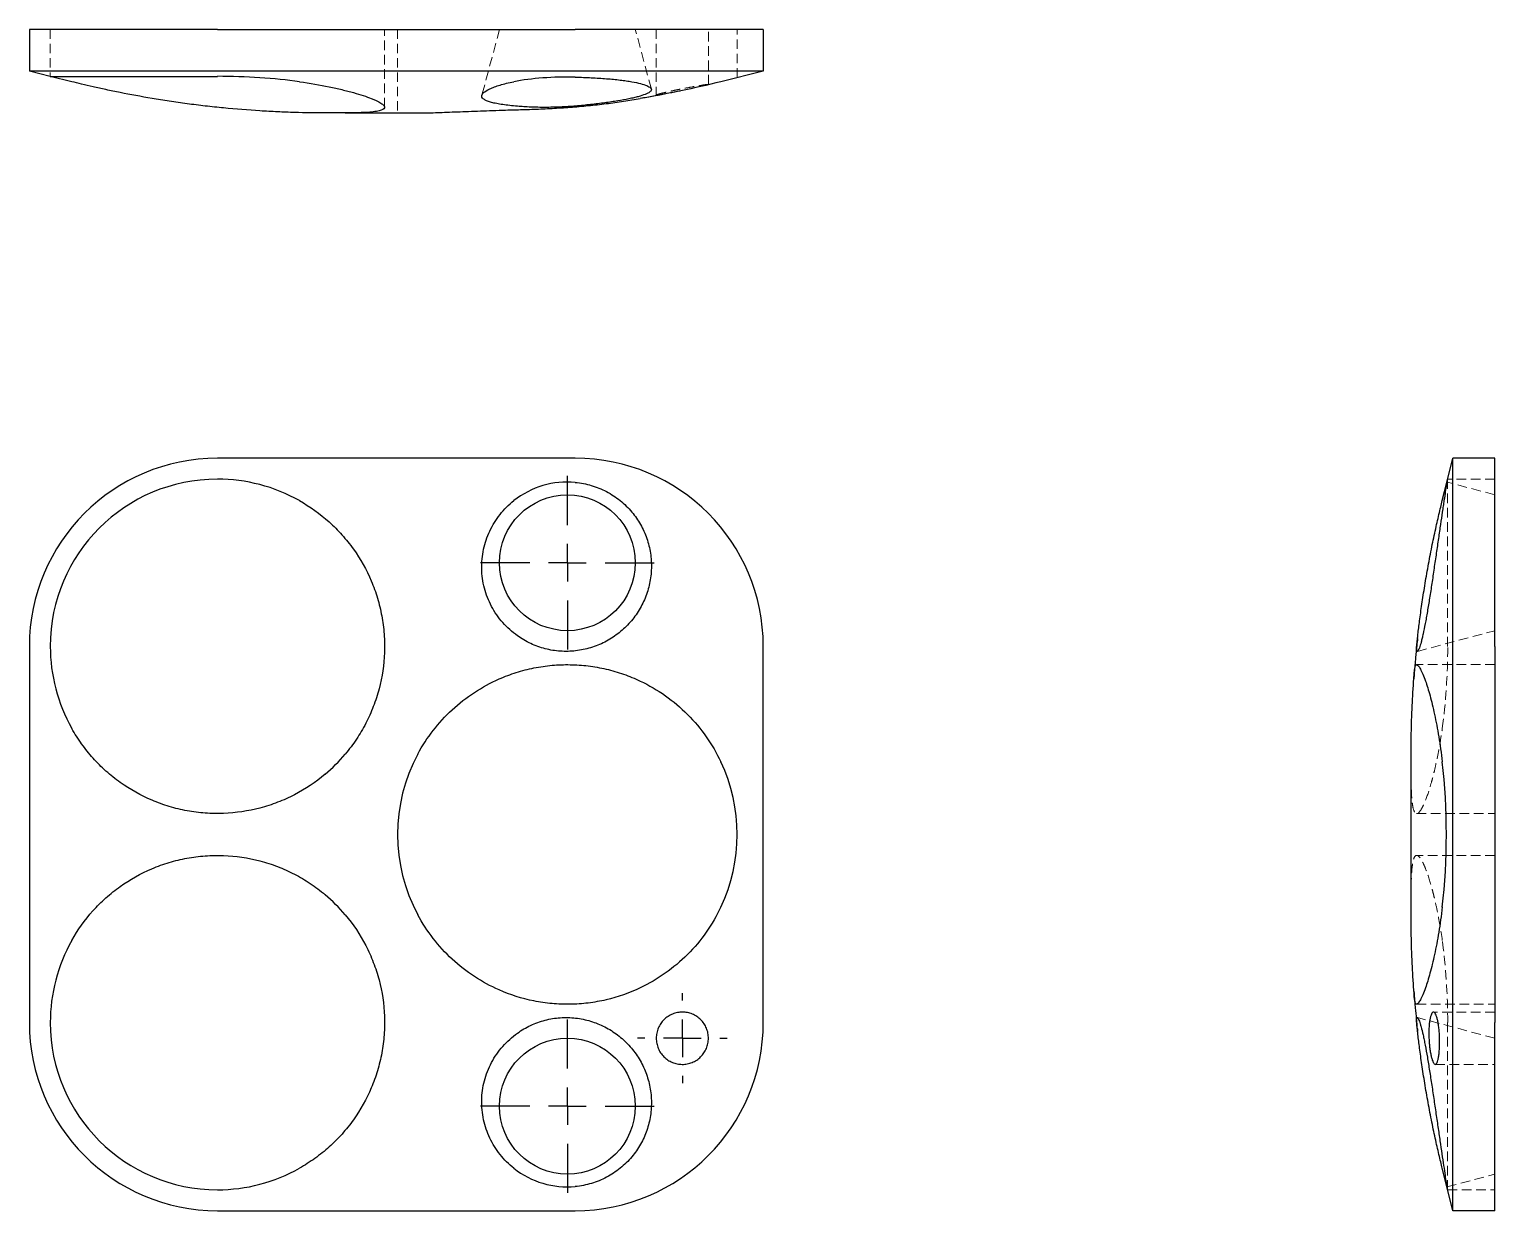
# Model space of a CAD drawing. Header units: millimetres. Extents: x 34 to 229, y 7 to 164.
import ezdxf

# ---------------------------------------------------------------- set-up
doc = ezdxf.new("R2010")
doc.units = ezdxf.units.MM
doc.linetypes.add('HIDDEN', pattern=[1.905, 1.27, -0.635])
doc.layers.add('10', color=7, linetype='Continuous')

# ---------------------------------------------------------------- blocks, each defined once
blk = doc.blocks.new('SW_CENTERMARKSYMBOL_0')
at = {"layer": '10', "color": 0}
for p, q in [((0, 5), (0, 5.97)), ((0, 0), (0, 2.5)), ((-5, 0), (-5.97, 0)), ((0, 0), (-2.5, 0)), ((0, 0), (0, -2.5)), ((0, 0), (2.5, 0)), ((5, 0), (5.97, 0)), ((0, -5), (0, -5.97))]:
    blk.add_line(p, q, dxfattribs=at)
blk = doc.blocks.new('SW_CENTERMARKSYMBOL_1')
at = {"layer": '10', "color": 0}
for p, q in [((0, 5), (0, 11.53)), ((0, 0), (0, 2.5)), ((-5, 0), (-11.53, 0)), ((0, 0), (-2.5, 0)), ((0, 0), (0, -2.5)), ((0, 0), (2.5, 0)), ((5, 0), (11.53, 0)), ((0, -5), (0, -11.53))]:
    blk.add_line(p, q, dxfattribs=at)
blk = doc.blocks.new('SW_CENTERMARKSYMBOL_2')
at = {"layer": '10', "color": 0}
for p, q in [((0, 5), (0, 11.53)), ((0, 0), (0, 2.5)), ((-5, 0), (-11.53, 0)), ((0, 0), (-2.5, 0)), ((0, 0), (0, -2.5)), ((0, 0), (2.5, 0)), ((5, 0), (11.53, 0)), ((0, -5), (0, -11.53))]:
    blk.add_line(p, q, dxfattribs=at)

msp = doc.modelspace()

# ---------------------------------------------------------------- linework, layer by layer
at = {"color": 7, "linetype": 'Continuous', "lineweight": 25}
for p, q in [((34.22, 164), (34.22, 158.45)), ((59.22, 164), (34.22, 164)), ((59.22, 164), (106.78, 164)), ((131.78, 164), (106.78, 164)), ((131.78, 164), (131.78, 158.45)), ((59.22, 158.45), (34.22, 158.45)), ((36.99, 157.75), (34.22, 158.45)), ((106.78, 158.45), (59.22, 158.45)), ((131.78, 158.45), (106.78, 158.45)), ((131.78, 158.45), (126.15, 157.04)), ((36.99, 157.75), (59.22, 157.75)), ((39.85, 157.04), (36.99, 157.75)), ((76.21, 152.89), (73.54, 152.89)), ((76.21, 152.89), (85.86, 152.89)), ((106.78, 107), (59.22, 107)), ((222.65, 103.79), (223.45, 107)), ((223.45, 82), (223.45, 107)), ((229, 107), (223.45, 107)), ((229, 82), (229, 107)), ((222.04, 101.37), (222.65, 103.79)), ((34.22, 82), (34.22, 32)), ((131.78, 32), (131.78, 82)), ((218.63, 81.79), (218.78, 83.4)), ((223.45, 32), (223.45, 82)), ((229, 82), (229, 32)), ((217.89, 46.32), (217.89, 67.68)), ((218.78, 30.6), (218.63, 32.24)), ((223.45, 7), (223.45, 32)), ((229, 7), (229, 32)), ((222.65, 10.21), (222.04, 12.63)), ((223.45, 7), (222.65, 10.21)), ((59.22, 7), (106.78, 7)), ((229, 7), (223.45, 7))]:
    msp.add_line(p, q, dxfattribs=at)
at = {"color": 7, "linetype": 'HIDDEN', "lineweight": 18}
for p, q in [((36.99, 164), (36.99, 157.75)), ((81.44, 153.63), (81.44, 164)), ((83.17, 164), (83.17, 152.89)), ((96.72, 164), (94.37, 155.24)), ((116.9, 156.06), (114.77, 164)), ((117.55, 164), (117.55, 155.26)), ((124.49, 156.67), (124.49, 164)), ((128.31, 157.58), (128.31, 164)), ((116.9, 156.06), (116.9, 156.06)), ((81.44, 153.63), (81.44, 153.63)), ((229, 102.14), (222.66, 103.84)), ((222.75, 82), (222.75, 104.22)), ((229, 104.22), (222.75, 104.22)), ((218.73, 81.33), (229, 84.08)), ((218.37, 78.96), (218.63, 81.79)), ((229, 79.57), (218.63, 79.57)), ((218.63, 59.78), (229, 59.78)), ((229, 54.22), (218.63, 54.22)), ((218.63, 32.24), (218.25, 36.33)), ((218.63, 34.43), (229, 34.43)), ((229, 33.39), (220.86, 33.39)), ((229, 29.92), (218.74, 32.67)), ((222.75, 9.78), (222.75, 32)), ((221.1, 26.44), (229, 26.44)), ((222.66, 10.16), (229, 11.86)), ((222.75, 9.78), (229, 9.78))]:
    msp.add_line(p, q, dxfattribs=at)
at = {"color": 7, "linetype": 'Continuous', "lineweight": 25}
for centre in [(105.74, 93.11), (105.74, 20.89)]:
    msp.add_circle(centre, 9.03, dxfattribs=at)
for centre, radius, start, end in [((59.22, 82), 25, 90, 180), ((106.78, 82), 25, 0, 90), ((59.22, 82), 22.22, 90, 180), ((59.22, 82), 22.22, 60.6261, 90), ((59.22, 82), 22.22, 180, 209.3739), ((59.22, 82), 22.22, 310.1215, 319.8785), ((105.74, 57), 22.57, 151.758, 208.242), ((105.74, 57), 22.57, 334.7137, 25.2863), ((59.22, 32), 22.22, 40.1215, 49.8785), ((59.22, 32), 22.22, 150.6261, 180), ((59.22, 32), 25, 180, 270), ((59.22, 32), 22.22, 180, 270), ((106.78, 32), 25, 270, 0), ((59.22, 32), 22.22, 270, 299.3739)]:
    msp.add_arc(centre, radius, start, end, dxfattribs=at)
for centre, major_axis, ratio, start_param, end_param in [((59.22, 152.2), (22.22, 0), 0.25, 1.058125, 1.570796), ((105.74, 154.78), (11.47, 0), 0.250563, 1.479875, 2.239149), ((105.74, 92.34), (0, 11.5), 0.997754, 6.192264, 6.951538), ((216.94, 57), (0, 22.57), 0.25, 4.27106, 5.153718), ((105.74, 21.66), (0, 11.5), 0.997754, 2.47324, 3.232514)]:
    msp.add_ellipse(centre, major_axis=major_axis, ratio=ratio, start_param=start_param, end_param=end_param, dxfattribs=at)
at = {"color": 7, "linetype": 'HIDDEN', "lineweight": 18}
for centre, start_param, end_param in [((217.2, 82), 4.199718, 4.712389), ((217.2, 32), 4.712389, 5.22506)]:
    msp.add_ellipse(centre, major_axis=(0, 22.22), ratio=0.25, start_param=start_param, end_param=end_param, dxfattribs=at)
at = {"color": 7, "linetype": 'Continuous', "lineweight": 25}
for points, knots in [([(73.54, 152.89), (72.27, 152.89), (70.91, 152.91), (68.74, 152.97), (67.99, 153), (66.45, 153.07), (65.67, 153.11), (63.3, 153.26), (61.69, 153.39), (59.23, 153.63), (58.41, 153.72), (56.79, 153.9), (55.99, 154), (54.39, 154.21), (53.6, 154.33), (52.04, 154.56), (51.27, 154.69), (49.04, 155.06), (47.63, 155.32), (45.98, 155.65), (45.65, 155.72), (45.02, 155.85), (44.71, 155.92), (43.8, 156.11), (43.23, 156.24), (42.16, 156.48), (41.65, 156.6), (40.7, 156.83), (40.25, 156.94), (39.85, 157.04)], [0, 0, 0, 0, 0.125, 0.125, 0.1875, 0.1875, 0.25, 0.25, 0.375, 0.375, 0.4375, 0.4375, 0.5, 0.5, 0.5625, 0.5625, 0.625, 0.625, 0.75, 0.75, 0.78125, 0.78125, 0.8125, 0.8125, 0.875, 0.875, 0.9375, 0.9375, 1, 1, 1, 1]), ([(70.12, 157.04), (71.55, 156.84), (72.86, 156.61), (74.66, 156.24), (75.23, 156.11), (76.05, 155.92), (76.31, 155.85), (76.82, 155.72), (77.06, 155.65), (78.24, 155.33), (79.03, 155.06), (79.82, 154.75), (79.97, 154.69), (80.25, 154.56), (80.38, 154.5), (80.73, 154.33), (80.92, 154.22), (81.21, 154.01), (81.32, 153.9), (81.41, 153.76), (81.43, 153.72), (81.44, 153.63), (81.44, 153.59), (81.36, 153.39), (81.12, 153.26), (80.5, 153.11), (80.24, 153.07), (79.65, 153), (79.32, 152.97), (78.57, 152.93), (78.15, 152.92), (77.24, 152.9), (76.74, 152.89), (76.21, 152.89)], [0, 0, 0, 0, 0.125, 0.125, 0.1875, 0.1875, 0.21875, 0.21875, 0.25, 0.25, 0.375, 0.375, 0.40625, 0.40625, 0.4375, 0.4375, 0.5, 0.5, 0.5625, 0.5625, 0.59375, 0.59375, 0.625, 0.625, 0.75, 0.75, 0.8125, 0.8125, 0.875, 0.875, 0.9375, 0.9375, 1, 1, 1, 1]), ([(99.1, 153.78), (98.37, 153.84), (97.73, 153.91), (96.86, 154.04), (96.59, 154.08), (96.09, 154.18), (95.86, 154.23), (95.45, 154.34), (95.27, 154.4), (94.96, 154.52), (94.82, 154.59), (94.49, 154.79), (94.37, 154.94), (94.35, 155.17), (94.36, 155.25), (94.45, 155.42), (94.51, 155.5), (94.78, 155.75), (95.05, 155.92), (95.61, 156.18), (95.82, 156.26), (96.27, 156.43), (96.52, 156.51), (97.06, 156.67), (97.34, 156.75), (97.96, 156.9), (98.29, 156.97), (98.63, 157.04)], [0, 0, 0, 0, 0.125, 0.125, 0.1875, 0.1875, 0.25, 0.25, 0.3125, 0.3125, 0.375, 0.375, 0.5, 0.5, 0.5625, 0.5625, 0.625, 0.625, 0.75, 0.75, 0.8125, 0.8125, 0.875, 0.875, 0.9375, 0.9375, 1, 1, 1, 1]), ([(114.31, 157.04), (114.75, 156.96), (115.13, 156.88), (115.79, 156.71), (116.07, 156.62), (116.4, 156.48), (116.5, 156.43), (116.66, 156.33), (116.73, 156.29), (116.88, 156.14), (116.92, 156.04), (116.89, 155.84), (116.81, 155.75), (116.6, 155.6), (116.52, 155.55), (116.32, 155.45), (116.2, 155.4), (115.82, 155.25), (115.51, 155.15), (114.97, 155), (114.78, 154.96), (114.37, 154.86), (114.15, 154.81), (113.46, 154.67), (112.96, 154.58), (112.16, 154.44), (111.88, 154.4), (111.31, 154.31), (111.01, 154.27), (110.11, 154.15), (109.48, 154.07), (108.51, 153.96), (108.18, 153.93), (107.51, 153.86), (107.18, 153.83), (106.16, 153.75), (105.49, 153.71), (104.47, 153.66), (104.13, 153.65), (103.45, 153.63), (103.12, 153.63), (102.13, 153.62), (101.49, 153.64), (100.56, 153.68), (100.26, 153.7), (99.66, 153.74), (99.38, 153.76), (99.1, 153.78)], [0, 0, 0, 0, 0.0625, 0.0625, 0.125, 0.125, 0.15625, 0.15625, 0.1875, 0.1875, 0.25, 0.25, 0.3125, 0.3125, 0.34375, 0.34375, 0.375, 0.375, 0.4375, 0.4375, 0.46875, 0.46875, 0.5, 0.5, 0.5625, 0.5625, 0.59375, 0.59375, 0.625, 0.625, 0.6875, 0.6875, 0.71875, 0.71875, 0.75, 0.75, 0.8125, 0.8125, 0.84375, 0.84375, 0.875, 0.875, 0.9375, 0.9375, 0.96875, 0.96875, 1, 1, 1, 1]), ([(106.78, 157.65), (107.52, 157.63), (108.23, 157.6), (109.61, 157.54), (110.28, 157.49), (111.58, 157.39), (112.19, 157.33), (113.03, 157.23), (113.3, 157.2), (113.82, 157.12), (114.07, 157.08), (114.31, 157.04)], [0, 0, 0, 0, 0.25, 0.25, 0.5, 0.5, 0.75, 0.75, 0.875, 0.875, 1, 1, 1, 1]), ([(96.67, 153.25), (97.42, 153.27), (98.18, 153.29), (99.72, 153.33), (100.5, 153.36), (101.69, 153.4), (102.1, 153.42), (102.9, 153.45), (103.3, 153.47), (104.51, 153.54), (105.31, 153.59), (106.91, 153.71), (107.71, 153.78), (109.31, 153.94), (110.11, 154.03), (111.68, 154.22), (112.45, 154.33), (113.96, 154.56), (114.7, 154.68), (115.42, 154.8)], [0, 0, 0, 0, 0.125, 0.125, 0.25, 0.25, 0.3125, 0.3125, 0.375, 0.375, 0.5, 0.5, 0.625, 0.625, 0.75, 0.75, 0.875, 0.875, 1, 1, 1, 1]), ([(120.74, 155.8), (120.62, 155.78), (120.03, 155.65), (118.84, 155.42), (117.2, 155.11), (116.02, 154.9), (115.42, 154.8)], [0, 0, 0, 0, 0.077662, 0.379795, 0.688722, 1, 1, 1, 1]), ([(85.86, 152.89), (86.46, 152.89), (87.14, 152.9), (88.66, 152.95), (89.5, 152.98), (91.35, 153.05), (92.34, 153.09), (94.42, 153.17), (95.52, 153.21), (96.67, 153.25)], [0, 0, 0, 0, 0.25, 0.25, 0.5, 0.5, 0.75, 0.75, 1, 1, 1, 1]), ([(106.78, 103.79), (107.52, 103.72), (108.23, 103.59), (109.61, 103.18), (110.28, 102.91), (111.58, 102.22), (112.19, 101.83), (113.03, 101.14), (113.3, 100.9), (113.82, 100.39), (114.07, 100.13), (114.31, 99.84)], [0, 0, 0, 0, 0.25, 0.25, 0.5, 0.5, 0.75, 0.75, 0.875, 0.875, 1, 1, 1, 1]), ([(222.65, 103.79), (222.63, 103.72), (222.6, 103.59), (222.54, 103.18), (222.49, 102.91), (222.39, 102.22), (222.33, 101.83), (222.23, 101.14), (222.2, 100.9), (222.12, 100.39), (222.08, 100.13), (222.04, 99.84)], [0, 0, 0, 0, 0.25, 0.25, 0.5, 0.5, 0.75, 0.75, 0.875, 0.875, 1, 1, 1, 1]), ([(70.12, 101.37), (71.55, 100.56), (72.86, 99.61), (74.66, 98), (75.23, 97.42), (76.05, 96.51), (76.31, 96.2), (76.82, 95.57), (77.06, 95.24), (78.24, 93.6), (79.03, 92.2), (79.82, 90.32), (79.97, 89.94), (80.25, 89.18), (80.38, 88.79), (80.73, 87.63), (80.92, 86.84), (81.21, 85.25), (81.32, 84.45), (81.41, 83.22), (81.43, 82.81), (81.44, 81.99), (81.44, 81.58), (81.36, 79.55), (81.12, 77.94), (80.5, 75.56), (80.24, 74.77), (79.65, 73.24), (79.32, 72.49), (78.57, 71.05), (78.15, 70.34), (77.24, 68.98), (76.74, 68.31), (76.21, 67.68)], [0, 0, 0, 0, 0.125, 0.125, 0.1875, 0.1875, 0.21875, 0.21875, 0.25, 0.25, 0.375, 0.375, 0.40625, 0.40625, 0.4375, 0.4375, 0.5, 0.5, 0.5625, 0.5625, 0.59375, 0.59375, 0.625, 0.625, 0.75, 0.75, 0.8125, 0.8125, 0.875, 0.875, 0.9375, 0.9375, 1, 1, 1, 1]), ([(99.1, 83.4), (98.37, 83.92), (97.73, 84.5), (96.86, 85.49), (96.59, 85.83), (96.09, 86.56), (95.86, 86.93), (95.45, 87.7), (95.27, 88.1), (94.96, 88.91), (94.82, 89.32), (94.49, 90.59), (94.37, 91.45), (94.35, 92.75), (94.36, 93.19), (94.45, 94.05), (94.51, 94.48), (94.78, 95.73), (95.05, 96.54), (95.61, 97.72), (95.82, 98.1), (96.27, 98.83), (96.52, 99.19), (97.06, 99.86), (97.34, 100.18), (97.96, 100.8), (98.29, 101.09), (98.63, 101.37)], [0, 0, 0, 0, 0.125, 0.125, 0.1875, 0.1875, 0.25, 0.25, 0.3125, 0.3125, 0.375, 0.375, 0.5, 0.5, 0.5625, 0.5625, 0.625, 0.625, 0.75, 0.75, 0.8125, 0.8125, 0.875, 0.875, 0.9375, 0.9375, 1, 1, 1, 1]), ([(218.78, 83.4), (218.84, 83.92), (218.91, 84.5), (219.04, 85.49), (219.08, 85.83), (219.18, 86.56), (219.23, 86.93), (219.34, 87.7), (219.4, 88.1), (219.52, 88.91), (219.59, 89.32), (219.79, 90.59), (219.94, 91.45), (220.17, 92.75), (220.25, 93.19), (220.42, 94.05), (220.5, 94.48), (220.75, 95.73), (220.92, 96.54), (221.18, 97.72), (221.26, 98.1), (221.43, 98.83), (221.51, 99.19), (221.67, 99.86), (221.75, 100.18), (221.9, 100.8), (221.97, 101.09), (222.04, 101.37)], [0, 0, 0, 0, 0.125, 0.125, 0.1875, 0.1875, 0.25, 0.25, 0.3125, 0.3125, 0.375, 0.375, 0.5, 0.5, 0.5625, 0.5625, 0.625, 0.625, 0.75, 0.75, 0.8125, 0.8125, 0.875, 0.875, 0.9375, 0.9375, 1, 1, 1, 1]), ([(114.31, 99.84), (114.75, 99.32), (115.13, 98.77), (115.79, 97.6), (116.07, 96.99), (116.4, 96.03), (116.5, 95.7), (116.66, 95.04), (116.73, 94.71), (116.88, 93.72), (116.92, 93.05), (116.89, 91.69), (116.81, 91.01), (116.6, 90.03), (116.52, 89.7), (116.32, 89.06), (116.2, 88.74), (115.82, 87.79), (115.51, 87.2), (114.97, 86.34), (114.78, 86.07), (114.37, 85.53), (114.15, 85.27), (113.46, 84.52), (112.96, 84.07), (112.16, 83.46), (111.88, 83.26), (111.31, 82.9), (111.01, 82.73), (110.11, 82.27), (109.48, 82.01), (108.51, 81.72), (108.18, 81.63), (107.51, 81.5), (107.18, 81.44), (106.16, 81.32), (105.49, 81.31), (104.47, 81.38), (104.13, 81.41), (103.45, 81.52), (103.12, 81.59), (102.13, 81.85), (101.49, 82.08), (100.56, 82.51), (100.26, 82.67), (99.66, 83.02), (99.38, 83.2), (99.1, 83.4)], [0, 0, 0, 0, 0.0625, 0.0625, 0.125, 0.125, 0.15625, 0.15625, 0.1875, 0.1875, 0.25, 0.25, 0.3125, 0.3125, 0.34375, 0.34375, 0.375, 0.375, 0.4375, 0.4375, 0.46875, 0.46875, 0.5, 0.5, 0.5625, 0.5625, 0.59375, 0.59375, 0.625, 0.625, 0.6875, 0.6875, 0.71875, 0.71875, 0.75, 0.75, 0.8125, 0.8125, 0.84375, 0.84375, 0.875, 0.875, 0.9375, 0.9375, 0.96875, 0.96875, 1, 1, 1, 1]), ([(222.04, 99.84), (221.96, 99.32), (221.88, 98.77), (221.71, 97.6), (221.62, 96.99), (221.48, 96.03), (221.43, 95.7), (221.33, 95.04), (221.29, 94.71), (221.14, 93.72), (221.04, 93.05), (220.84, 91.69), (220.75, 91.01), (220.6, 90.03), (220.55, 89.7), (220.45, 89.06), (220.4, 88.74), (220.25, 87.79), (220.15, 87.2), (220, 86.34), (219.96, 86.07), (219.86, 85.53), (219.81, 85.27), (219.67, 84.52), (219.58, 84.07), (219.44, 83.46), (219.4, 83.26), (219.31, 82.9), (219.27, 82.73), (219.15, 82.27), (219.07, 82.01), (218.96, 81.72), (218.93, 81.63), (218.86, 81.5), (218.83, 81.44), (218.75, 81.32), (218.71, 81.31), (218.66, 81.38), (218.65, 81.41), (218.63, 81.52), (218.63, 81.59), (218.62, 81.85), (218.64, 82.08), (218.68, 82.51), (218.7, 82.67), (218.74, 83.02), (218.76, 83.2), (218.78, 83.4)], [0, 0, 0, 0, 0.0625, 0.0625, 0.125, 0.125, 0.15625, 0.15625, 0.1875, 0.1875, 0.25, 0.25, 0.3125, 0.3125, 0.34375, 0.34375, 0.375, 0.375, 0.4375, 0.4375, 0.46875, 0.46875, 0.5, 0.5, 0.5625, 0.5625, 0.59375, 0.59375, 0.625, 0.625, 0.6875, 0.6875, 0.71875, 0.71875, 0.75, 0.75, 0.8125, 0.8125, 0.84375, 0.84375, 0.875, 0.875, 0.9375, 0.9375, 0.96875, 0.96875, 1, 1, 1, 1]), ([(218.75, 83.04), (218.71, 82.75), (218.61, 81.89), (218.5, 80.68), (218.39, 79.52), (218.33, 78.75), (218.29, 78.17), (218.26, 77.83), (218.25, 77.67)], [0, 0, 0, 0, 0.139255, 0.412498, 0.594677, 0.746755, 0.878842, 1, 1, 1, 1]), ([(96.67, 77.67), (97.42, 77.99), (98.18, 78.28), (99.72, 78.77), (100.5, 78.97), (101.69, 79.21), (102.1, 79.28), (102.9, 79.39), (103.3, 79.44), (104.51, 79.55), (105.31, 79.58), (106.91, 79.55), (107.71, 79.5), (109.31, 79.3), (110.11, 79.16), (111.68, 78.79), (112.45, 78.57), (113.96, 78.04), (114.7, 77.73), (115.42, 77.39)], [0, 0, 0, 0, 0.125, 0.125, 0.25, 0.25, 0.3125, 0.3125, 0.375, 0.375, 0.5, 0.5, 0.625, 0.625, 0.75, 0.75, 0.875, 0.875, 1, 1, 1, 1]), ([(218.25, 77.67), (218.27, 77.99), (218.29, 78.28), (218.33, 78.77), (218.36, 78.97), (218.4, 79.21), (218.42, 79.28), (218.45, 79.39), (218.47, 79.44), (218.54, 79.55), (218.59, 79.58), (218.71, 79.55), (218.78, 79.5), (218.94, 79.3), (219.03, 79.16), (219.22, 78.79), (219.33, 78.57), (219.56, 78.04), (219.68, 77.73), (219.8, 77.39)], [0, 0, 0, 0, 0.125, 0.125, 0.25, 0.25, 0.3125, 0.3125, 0.375, 0.375, 0.5, 0.5, 0.625, 0.625, 0.75, 0.75, 0.875, 0.875, 1, 1, 1, 1]), ([(85.86, 67.68), (86.46, 68.79), (87.14, 69.84), (88.66, 71.8), (89.5, 72.72), (91.35, 74.43), (92.34, 75.2), (94.42, 76.56), (95.52, 77.16), (96.67, 77.67)], [0, 0, 0, 0, 0.25, 0.25, 0.5, 0.5, 0.75, 0.75, 1, 1, 1, 1]), ([(115.42, 77.39), (116.6, 76.83), (117.71, 76.18), (119.81, 74.7), (120.79, 73.87), (122.63, 72.03), (123.46, 71.04), (124.94, 68.94), (125.59, 67.82), (126.15, 66.64)], [0, 0, 0, 0, 0.25, 0.25, 0.5, 0.5, 0.75, 0.75, 1, 1, 1, 1]), ([(217.89, 67.68), (217.89, 68.79), (217.9, 69.84), (217.95, 71.8), (217.98, 72.72), (218.05, 74.43), (218.09, 75.2), (218.17, 76.56), (218.21, 77.16), (218.25, 77.67)], [0, 0, 0, 0, 0.25, 0.25, 0.5, 0.5, 0.75, 0.75, 1, 1, 1, 1]), ([(219.8, 77.39), (220, 76.83), (220.2, 76.18), (220.61, 74.7), (220.81, 73.87), (221.2, 72.03), (221.39, 71.04), (221.74, 68.94), (221.9, 67.82), (222.04, 66.64)], [0, 0, 0, 0, 0.25, 0.25, 0.5, 0.5, 0.75, 0.75, 1, 1, 1, 1]), ([(73.54, 65.01), (72.27, 63.94), (70.91, 63.03), (68.74, 61.9), (67.99, 61.57), (66.45, 60.97), (65.67, 60.72), (63.3, 60.1), (61.69, 59.86), (59.23, 59.76), (58.41, 59.78), (56.79, 59.9), (55.99, 60), (54.39, 60.29), (53.6, 60.48), (52.04, 60.95), (51.27, 61.23), (49.04, 62.18), (47.63, 62.96), (45.98, 64.15), (45.65, 64.39), (45.02, 64.9), (44.71, 65.16), (43.8, 65.97), (43.23, 66.54), (42.16, 67.74), (41.65, 68.37), (40.7, 69.69), (40.25, 70.38), (39.85, 71.1)], [0, 0, 0, 0, 0.125, 0.125, 0.1875, 0.1875, 0.25, 0.25, 0.375, 0.375, 0.4375, 0.4375, 0.5, 0.5, 0.5625, 0.5625, 0.625, 0.625, 0.75, 0.75, 0.78125, 0.78125, 0.8125, 0.8125, 0.875, 0.875, 0.9375, 0.9375, 1, 1, 1, 1]), ([(39.85, 42.9), (40.66, 44.33), (41.6, 45.64), (43.22, 47.45), (43.79, 48.02), (44.7, 48.83), (45.02, 49.1), (45.65, 49.61), (45.97, 49.85), (47.61, 51.02), (49.02, 51.81), (50.89, 52.61), (51.27, 52.76), (52.04, 53.04), (52.42, 53.16), (53.59, 53.51), (54.37, 53.7), (55.96, 54), (56.77, 54.1), (57.99, 54.19), (58.4, 54.21), (59.22, 54.23), (59.63, 54.22), (61.67, 54.15), (63.28, 53.91), (65.66, 53.28), (66.45, 53.03), (67.98, 52.44), (68.72, 52.1), (70.17, 51.35), (70.87, 50.94), (72.24, 50.02), (72.9, 49.53), (73.54, 48.99)], [0, 0, 0, 0, 0.125, 0.125, 0.1875, 0.1875, 0.21875, 0.21875, 0.25, 0.25, 0.375, 0.375, 0.40625, 0.40625, 0.4375, 0.4375, 0.5, 0.5, 0.5625, 0.5625, 0.59375, 0.59375, 0.625, 0.625, 0.75, 0.75, 0.8125, 0.8125, 0.875, 0.875, 0.9375, 0.9375, 1, 1, 1, 1]), ([(126.15, 47.36), (125.59, 46.18), (124.94, 45.06), (123.46, 42.96), (122.63, 41.97), (120.79, 40.13), (119.8, 39.3), (117.71, 37.82), (116.6, 37.17), (115.42, 36.61)], [0, 0, 0, 0, 0.25, 0.25, 0.5, 0.5, 0.75, 0.75, 1, 1, 1, 1]), ([(222.04, 47.36), (221.9, 46.18), (221.74, 45.06), (221.39, 42.96), (221.2, 41.97), (220.81, 40.13), (220.6, 39.3), (220.2, 37.82), (220, 37.17), (219.8, 36.61)], [0, 0, 0, 0, 0.25, 0.25, 0.5, 0.5, 0.75, 0.75, 1, 1, 1, 1]), ([(76.21, 46.32), (77.27, 45.06), (78.18, 43.7), (79.31, 41.52), (79.65, 40.78), (80.24, 39.23), (80.5, 38.45), (81.12, 36.09), (81.36, 34.48), (81.45, 32.01), (81.44, 31.19), (81.32, 29.57), (81.22, 28.77), (80.92, 27.18), (80.73, 26.39), (80.26, 24.82), (79.98, 24.06), (79.04, 21.83), (78.25, 20.42), (77.07, 18.76), (76.82, 18.44), (76.31, 17.8), (76.05, 17.49), (75.25, 16.59), (74.68, 16.02), (73.48, 14.94), (72.85, 14.43), (71.52, 13.48), (70.83, 13.04), (70.12, 12.63)], [0, 0, 0, 0, 0.125, 0.125, 0.1875, 0.1875, 0.25, 0.25, 0.375, 0.375, 0.4375, 0.4375, 0.5, 0.5, 0.5625, 0.5625, 0.625, 0.625, 0.75, 0.75, 0.78125, 0.78125, 0.8125, 0.8125, 0.875, 0.875, 0.9375, 0.9375, 1, 1, 1, 1]), ([(96.67, 36.33), (95.52, 36.84), (94.42, 37.44), (92.34, 38.8), (91.36, 39.56), (89.51, 41.27), (88.66, 42.2), (87.14, 44.16), (86.46, 45.21), (85.86, 46.32)], [0, 0, 0, 0, 0.25, 0.25, 0.5, 0.5, 0.75, 0.75, 1, 1, 1, 1]), ([(218.25, 36.33), (218.21, 36.84), (218.17, 37.44), (218.09, 38.8), (218.05, 39.56), (217.98, 41.27), (217.95, 42.2), (217.9, 44.16), (217.89, 45.21), (217.89, 46.32)], [0, 0, 0, 0, 0.25, 0.25, 0.5, 0.5, 0.75, 0.75, 1, 1, 1, 1]), ([(115.42, 36.61), (113.97, 35.92), (112.46, 35.39), (110.5, 34.93), (110.1, 34.85), (109.3, 34.71), (108.9, 34.65), (107.71, 34.5), (106.91, 34.45), (105.31, 34.42), (104.5, 34.45), (102.89, 34.6), (102.08, 34.71), (99.7, 35.19), (98.16, 35.68), (96.67, 36.33)], [0, 0, 0, 0, 0.25, 0.25, 0.3125, 0.3125, 0.375, 0.375, 0.5, 0.5, 0.625, 0.625, 0.75, 0.75, 1, 1, 1, 1]), ([(219.8, 36.61), (219.56, 35.92), (219.33, 35.39), (219.08, 34.93), (219.03, 34.85), (218.94, 34.71), (218.9, 34.65), (218.78, 34.5), (218.71, 34.45), (218.59, 34.42), (218.54, 34.45), (218.45, 34.6), (218.42, 34.71), (218.33, 35.19), (218.3, 35.68), (218.25, 36.33)], [0, 0, 0, 0, 0.25, 0.25, 0.3125, 0.3125, 0.375, 0.375, 0.5, 0.5, 0.625, 0.625, 0.75, 0.75, 1, 1, 1, 1]), ([(218.28, 35.98), (218.28, 35.98), (218.28, 35.9), (218.3, 35.65), (218.34, 35.2), (218.38, 34.62), (218.46, 33.71), (218.56, 32.69), (218.64, 31.9), (218.67, 31.61)], [0, 0, 0, 0, 0.000134, 0.084879, 0.195616, 0.331528, 0.485068, 0.811279, 1, 1, 1, 1]), ([(117.82, 31.27), (117.91, 31.48), (118.02, 31.68), (118.28, 32.06), (118.43, 32.24), (118.75, 32.56), (118.93, 32.7), (119.31, 32.95), (119.51, 33.05), (119.93, 33.22), (120.15, 33.28), (120.59, 33.37), (120.82, 33.39), (121.26, 33.39), (121.49, 33.36), (121.93, 33.28), (122.14, 33.21), (122.56, 33.04), (122.76, 32.93), (123.14, 32.68), (123.31, 32.54), (123.63, 32.22), (123.78, 32.04), (124.03, 31.66), (124.14, 31.46), (124.31, 31.04), (124.38, 30.82), (124.47, 30.37), (124.49, 30.14), (124.49, 29.68), (124.47, 29.45), (124.38, 29), (124.31, 28.78), (124.13, 28.36), (124.02, 28.16), (123.77, 27.78), (123.62, 27.6), (123.29, 27.28), (123.12, 27.14), (122.73, 26.89), (122.53, 26.78), (122.12, 26.61), (121.89, 26.55), (121.45, 26.46), (121.23, 26.44), (120.78, 26.45), (120.55, 26.47), (120.11, 26.56), (119.9, 26.62), (119.48, 26.8), (119.28, 26.9), (118.91, 27.15), (118.73, 27.3), (118.41, 27.62), (118.26, 27.79), (118.01, 28.17), (117.9, 28.37), (117.73, 28.79), (117.66, 29.01), (117.57, 29.46), (117.55, 29.69), (117.55, 30.16), (117.57, 30.38), (117.66, 30.83), (117.73, 31.05), (117.82, 31.27)], [0, 0, 0, 0, 0.03125, 0.03125, 0.0625, 0.0625, 0.09375, 0.09375, 0.125, 0.125, 0.15625, 0.15625, 0.1875, 0.1875, 0.21875, 0.21875, 0.25, 0.25, 0.28125, 0.28125, 0.3125, 0.3125, 0.34375, 0.34375, 0.375, 0.375, 0.40625, 0.40625, 0.4375, 0.4375, 0.46875, 0.46875, 0.5, 0.5, 0.53125, 0.53125, 0.5625, 0.5625, 0.59375, 0.59375, 0.625, 0.625, 0.65625, 0.65625, 0.6875, 0.6875, 0.71875, 0.71875, 0.75, 0.75, 0.78125, 0.78125, 0.8125, 0.8125, 0.84375, 0.84375, 0.875, 0.875, 0.90625, 0.90625, 0.9375, 0.9375, 0.96875, 0.96875, 1, 1, 1, 1]), ([(220.27, 31.27), (220.28, 31.48), (220.29, 31.68), (220.33, 32.06), (220.36, 32.24), (220.42, 32.56), (220.45, 32.7), (220.52, 32.95), (220.56, 33.05), (220.64, 33.22), (220.68, 33.28), (220.77, 33.37), (220.82, 33.39), (220.91, 33.39), (220.96, 33.36), (221.05, 33.28), (221.1, 33.21), (221.19, 33.04), (221.24, 32.93), (221.32, 32.68), (221.36, 32.54), (221.44, 32.22), (221.47, 32.04), (221.53, 31.66), (221.56, 31.46), (221.61, 31.04), (221.63, 30.82), (221.66, 30.37), (221.67, 30.14), (221.68, 29.68), (221.68, 29.45), (221.68, 29), (221.67, 28.78), (221.65, 28.36), (221.64, 28.16), (221.6, 27.78), (221.58, 27.6), (221.52, 27.28), (221.49, 27.14), (221.43, 26.89), (221.39, 26.78), (221.31, 26.61), (221.27, 26.55), (221.19, 26.46), (221.15, 26.44), (221.06, 26.45), (221.01, 26.47), (220.92, 26.56), (220.88, 26.62), (220.79, 26.8), (220.74, 26.9), (220.66, 27.15), (220.62, 27.3), (220.54, 27.62), (220.5, 27.79), (220.43, 28.17), (220.4, 28.37), (220.35, 28.79), (220.33, 29.01), (220.29, 29.46), (220.27, 29.69), (220.26, 30.16), (220.25, 30.38), (220.25, 30.83), (220.26, 31.05), (220.27, 31.27)], [0, 0, 0, 0, 0.03125, 0.03125, 0.0625, 0.0625, 0.09375, 0.09375, 0.125, 0.125, 0.15625, 0.15625, 0.1875, 0.1875, 0.21875, 0.21875, 0.25, 0.25, 0.28125, 0.28125, 0.3125, 0.3125, 0.34375, 0.34375, 0.375, 0.375, 0.40625, 0.40625, 0.4375, 0.4375, 0.46875, 0.46875, 0.5, 0.5, 0.53125, 0.53125, 0.5625, 0.5625, 0.59375, 0.59375, 0.625, 0.625, 0.65625, 0.65625, 0.6875, 0.6875, 0.71875, 0.71875, 0.75, 0.75, 0.78125, 0.78125, 0.8125, 0.8125, 0.84375, 0.84375, 0.875, 0.875, 0.90625, 0.90625, 0.9375, 0.9375, 0.96875, 0.96875, 1, 1, 1, 1]), ([(99.1, 30.6), (99.66, 30.99), (100.24, 31.34), (101.16, 31.77), (101.48, 31.9), (102.12, 32.13), (102.45, 32.23), (103.44, 32.49), (104.11, 32.6), (105.13, 32.67), (105.47, 32.68), (106.15, 32.66), (106.49, 32.64), (107.51, 32.52), (108.17, 32.38), (109.14, 32.09), (109.46, 31.98), (110.1, 31.72), (110.4, 31.58), (111.31, 31.12), (111.88, 30.76), (112.68, 30.15), (112.95, 29.93), (113.45, 29.47), (113.69, 29.23), (114.37, 28.49), (114.78, 27.96), (115.32, 27.1), (115.49, 26.81), (115.8, 26.21), (115.94, 25.9), (116.33, 24.97), (116.52, 24.33), (116.73, 23.33), (116.79, 23), (116.87, 22.33), (116.89, 21.99), (116.92, 20.99), (116.88, 20.31), (116.68, 18.97), (116.52, 18.31), (116.19, 17.36), (116.06, 17.05), (115.79, 16.43), (115.63, 16.13), (115.13, 15.24), (114.75, 14.68), (114.31, 14.16)], [0, 0, 0, 0, 0.0625, 0.0625, 0.09375, 0.09375, 0.125, 0.125, 0.1875, 0.1875, 0.21875, 0.21875, 0.25, 0.25, 0.3125, 0.3125, 0.34375, 0.34375, 0.375, 0.375, 0.4375, 0.4375, 0.46875, 0.46875, 0.5, 0.5, 0.5625, 0.5625, 0.59375, 0.59375, 0.625, 0.625, 0.6875, 0.6875, 0.71875, 0.71875, 0.75, 0.75, 0.8125, 0.8125, 0.875, 0.875, 0.90625, 0.90625, 0.9375, 0.9375, 1, 1, 1, 1]), ([(218.78, 30.6), (218.74, 30.99), (218.7, 31.34), (218.66, 31.77), (218.65, 31.9), (218.63, 32.13), (218.63, 32.23), (218.63, 32.49), (218.64, 32.6), (218.69, 32.67), (218.71, 32.68), (218.75, 32.66), (218.78, 32.64), (218.86, 32.52), (218.92, 32.38), (219.03, 32.09), (219.07, 31.98), (219.14, 31.72), (219.18, 31.58), (219.31, 31.12), (219.39, 30.76), (219.53, 30.15), (219.57, 29.93), (219.67, 29.47), (219.71, 29.23), (219.85, 28.49), (219.95, 27.96), (220.1, 27.1), (220.15, 26.81), (220.24, 26.21), (220.29, 25.9), (220.44, 24.97), (220.54, 24.33), (220.69, 23.33), (220.74, 23), (220.84, 22.33), (220.89, 21.99), (221.04, 20.99), (221.14, 20.31), (221.33, 18.97), (221.43, 18.31), (221.57, 17.36), (221.61, 17.05), (221.7, 16.43), (221.75, 16.13), (221.88, 15.24), (221.96, 14.68), (222.04, 14.16)], [0, 0, 0, 0, 0.0625, 0.0625, 0.09375, 0.09375, 0.125, 0.125, 0.1875, 0.1875, 0.21875, 0.21875, 0.25, 0.25, 0.3125, 0.3125, 0.34375, 0.34375, 0.375, 0.375, 0.4375, 0.4375, 0.46875, 0.46875, 0.5, 0.5, 0.5625, 0.5625, 0.59375, 0.59375, 0.625, 0.625, 0.6875, 0.6875, 0.71875, 0.71875, 0.75, 0.75, 0.8125, 0.8125, 0.875, 0.875, 0.90625, 0.90625, 0.9375, 0.9375, 1, 1, 1, 1]), ([(218.72, 31.19), (218.72, 31.16), (218.73, 31.05), (218.75, 30.94), (218.75, 30.86)], [0, 0, 0, 0, 0.3010126, 1, 1, 1, 1]), ([(98.63, 12.63), (97.95, 13.18), (97.34, 13.79), (96.53, 14.8), (96.29, 15.15), (95.83, 15.88), (95.62, 16.26), (95.06, 17.43), (94.79, 18.25), (94.42, 19.94), (94.34, 20.82), (94.37, 22.55), (94.49, 23.41), (94.82, 24.67), (94.96, 25.09), (95.27, 25.9), (95.45, 26.3), (95.86, 27.07), (96.09, 27.44), (96.59, 28.16), (96.86, 28.51), (97.73, 29.5), (98.37, 30.08), (99.1, 30.6)], [0, 0, 0, 0, 0.125, 0.125, 0.1875, 0.1875, 0.25, 0.25, 0.375, 0.375, 0.5, 0.5, 0.625, 0.625, 0.6875, 0.6875, 0.75, 0.75, 0.8125, 0.8125, 0.875, 0.875, 1, 1, 1, 1]), ([(222.04, 12.63), (221.9, 13.18), (221.75, 13.79), (221.52, 14.8), (221.43, 15.15), (221.27, 15.88), (221.18, 16.26), (220.93, 17.43), (220.76, 18.25), (220.42, 19.94), (220.25, 20.82), (219.94, 22.55), (219.79, 23.41), (219.59, 24.67), (219.52, 25.09), (219.4, 25.9), (219.34, 26.3), (219.23, 27.07), (219.18, 27.44), (219.08, 28.16), (219.04, 28.51), (218.91, 29.5), (218.84, 30.08), (218.78, 30.6)], [0, 0, 0, 0, 0.125, 0.125, 0.1875, 0.1875, 0.25, 0.25, 0.375, 0.375, 0.5, 0.5, 0.625, 0.625, 0.6875, 0.6875, 0.75, 0.75, 0.8125, 0.8125, 0.875, 0.875, 1, 1, 1, 1]), ([(114.31, 14.16), (113.84, 13.59), (113.32, 13.09), (112.2, 12.19), (111.6, 11.79), (110.3, 11.1), (109.63, 10.83), (108.59, 10.52), (108.23, 10.43), (107.52, 10.29), (107.15, 10.24), (106.78, 10.21)], [0, 0, 0, 0, 0.25, 0.25, 0.5, 0.5, 0.75, 0.75, 0.875, 0.875, 1, 1, 1, 1]), ([(222.04, 14.16), (222.12, 13.59), (222.2, 13.09), (222.33, 12.19), (222.39, 11.79), (222.49, 11.1), (222.53, 10.83), (222.59, 10.52), (222.6, 10.43), (222.63, 10.29), (222.64, 10.24), (222.65, 10.21)], [0, 0, 0, 0, 0.25, 0.25, 0.5, 0.5, 0.75, 0.75, 0.875, 0.875, 1, 1, 1, 1])]:
    msp.add_open_spline(points, degree=3, knots=knots, dxfattribs=at)
msp.add_open_spline([(126.15, 157.04), (122.61, 156.15), (119.03, 155.41), (115.42, 154.8)], degree=3, dxfattribs=at)
at = {"color": 7, "linetype": 'HIDDEN', "lineweight": 18}
for points, knots in [([(124.48, 156.67), (124.45, 156.68), (124.4, 156.69), (123.87, 156.62), (123.04, 156.48), (121.97, 156.29), (120.79, 156.06), (119.62, 155.82), (118.61, 155.59), (117.86, 155.4), (117.67, 155.33), (117.58, 155.29)], [0, 0, 0, 0, 0.09923, 0.208274, 0.317859, 0.428973, 0.542095, 0.6569, 0.772357, 0.887129, 1, 1, 1, 1]), ([(117.55, 155.26), (117.55, 155.26), (117.52, 155.24), (117.62, 155.25), (117.79, 155.27), (117.82, 155.27)], [0, 0, 0, 0, 0.000281, 0.82483, 1, 1, 1, 1]), ([(217.89, 65.01), (217.89, 63.94), (217.91, 63.03), (217.97, 61.9), (218, 61.57), (218.07, 60.97), (218.11, 60.72), (218.26, 60.1), (218.39, 59.86), (218.63, 59.76), (218.72, 59.78), (218.9, 59.9), (219, 60), (219.21, 60.29), (219.33, 60.48), (219.56, 60.95), (219.69, 61.23), (220.06, 62.18), (220.32, 62.96), (220.65, 64.15), (220.72, 64.39), (220.85, 64.9), (220.92, 65.16), (221.11, 65.97), (221.24, 66.54), (221.48, 67.74), (221.6, 68.37), (221.83, 69.69), (221.94, 70.38), (222.04, 71.1)], [0, 0, 0, 0, 0.125, 0.125, 0.1875, 0.1875, 0.25, 0.25, 0.375, 0.375, 0.4375, 0.4375, 0.5, 0.5, 0.5625, 0.5625, 0.625, 0.625, 0.75, 0.75, 0.78125, 0.78125, 0.8125, 0.8125, 0.875, 0.875, 0.9375, 0.9375, 1, 1, 1, 1]), ([(222.04, 42.9), (221.84, 44.33), (221.61, 45.64), (221.24, 47.45), (221.11, 48.02), (220.92, 48.83), (220.85, 49.1), (220.72, 49.61), (220.65, 49.85), (220.33, 51.02), (220.06, 51.81), (219.75, 52.61), (219.69, 52.76), (219.56, 53.04), (219.5, 53.16), (219.33, 53.51), (219.22, 53.7), (219.01, 54), (218.9, 54.1), (218.76, 54.19), (218.72, 54.21), (218.63, 54.23), (218.59, 54.22), (218.39, 54.15), (218.26, 53.91), (218.11, 53.28), (218.07, 53.03), (218, 52.44), (217.97, 52.1), (217.93, 51.35), (217.92, 50.94), (217.9, 50.02), (217.89, 49.53), (217.89, 48.99)], [0, 0, 0, 0, 0.125, 0.125, 0.1875, 0.1875, 0.21875, 0.21875, 0.25, 0.25, 0.375, 0.375, 0.40625, 0.40625, 0.4375, 0.4375, 0.5, 0.5, 0.5625, 0.5625, 0.59375, 0.59375, 0.625, 0.625, 0.75, 0.75, 0.8125, 0.8125, 0.875, 0.875, 0.9375, 0.9375, 1, 1, 1, 1])]:
    msp.add_open_spline(points, degree=3, knots=knots, dxfattribs=at)

# ---------------------------------------------------------------- block references
at = {"layer": '10'}
for name, p in [('SW_CENTERMARKSYMBOL_2', (105.74, 93.11)), ('SW_CENTERMARKSYMBOL_0', (121.02, 29.92)), ('SW_CENTERMARKSYMBOL_1', (105.74, 20.89))]:
    msp.add_blockref(name, p, dxfattribs=at)

doc.saveas('drawing.dxf')
